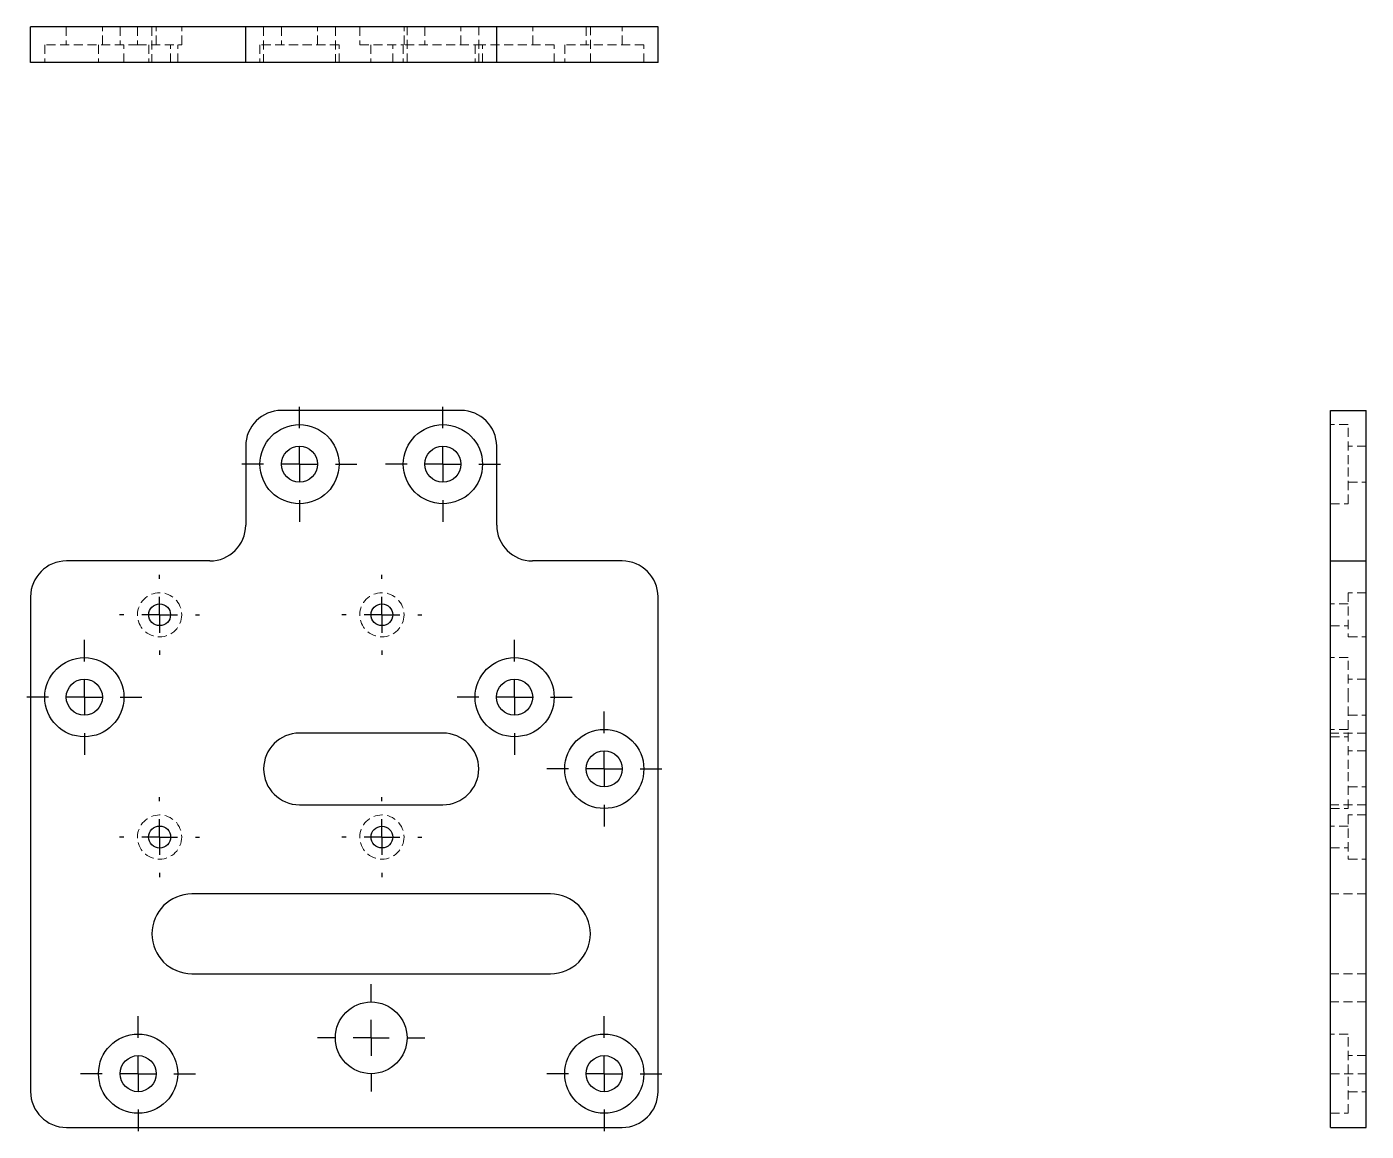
# Model space of a CAD drawing. Header units: millimetres. Extents: x 39 to 226, y 6 to 160.
import ezdxf

# ---------------------------------------------------------------- set-up
doc = ezdxf.new("R2010")
doc.units = ezdxf.units.MM
doc.linetypes.add('HIDDEN', pattern=[1.905, 1.27, -0.635])
doc.layers.add('10', color=7, linetype='Continuous')

# ---------------------------------------------------------------- blocks, each defined once
blk = doc.blocks.new('SW_CENTERMARKSYMBOL_0')
at = {"layer": '10', "color": 0}
for p, q in [((0, 5), (0, 5.575)), ((0, 0), (0, 2.5)), ((-5, 0), (-5.575, 0)), ((0, 0), (-2.5, 0)), ((0, 0), (0, -2.5)), ((0, 0), (2.5, 0)), ((5, 0), (5.575, 0)), ((0, -5), (0, -5.575))]:
    blk.add_line(p, q, dxfattribs=at)
blk = doc.blocks.new('SW_CENTERMARKSYMBOL_1')
at = {"layer": '10', "color": 0}
for p, q in [((0, 5), (0, 5.575)), ((0, 0), (0, 2.5)), ((-5, 0), (-5.575, 0)), ((0, 0), (-2.5, 0)), ((0, 0), (0, -2.5)), ((0, 0), (2.5, 0)), ((5, 0), (5.575, 0)), ((0, -5), (0, -5.575))]:
    blk.add_line(p, q, dxfattribs=at)
blk = doc.blocks.new('SW_CENTERMARKSYMBOL_2')
at = {"layer": '10', "color": 0}
for p, q in [((0, 5), (0, 5.575)), ((0, 0), (0, 2.5)), ((-5, 0), (-5.575, 0)), ((0, 0), (-2.5, 0)), ((0, 0), (0, -2.5)), ((0, 0), (2.5, 0)), ((5, 0), (5.575, 0)), ((0, -5), (0, -5.575))]:
    blk.add_line(p, q, dxfattribs=at)
blk = doc.blocks.new('SW_CENTERMARKSYMBOL_3')
at = {"layer": '10', "color": 0}
for p, q in [((0, 5), (0, 5.575)), ((0, 0), (0, 2.5)), ((-5, 0), (-5.575, 0)), ((0, 0), (-2.5, 0)), ((0, 0), (0, -2.5)), ((0, 0), (2.5, 0)), ((5, 0), (5.575, 0)), ((0, -5), (0, -5.575))]:
    blk.add_line(p, q, dxfattribs=at)
blk = doc.blocks.new('SW_CENTERMARKSYMBOL_4')
at = {"layer": '10', "color": 0}
for p, q in [((0, 5), (0, 8.02)), ((0, 0), (0, 2.5)), ((-5, 0), (-8.02, 0)), ((0, 0), (-2.5, 0)), ((0, 0), (0, -2.5)), ((0, 0), (2.5, 0)), ((5, 0), (8.02, 0)), ((0, -5), (0, -8.02))]:
    blk.add_line(p, q, dxfattribs=at)
blk = doc.blocks.new('SW_CENTERMARKSYMBOL_5')
at = {"layer": '10', "color": 0}
for p, q in [((0, 5), (0, 8.02)), ((0, 0), (0, 2.5)), ((-5, 0), (-8.02, 0)), ((0, 0), (-2.5, 0)), ((0, 0), (0, -2.5)), ((0, 0), (2.5, 0)), ((5, 0), (8.02, 0)), ((0, -5), (0, -8.02))]:
    blk.add_line(p, q, dxfattribs=at)
blk = doc.blocks.new('SW_CENTERMARKSYMBOL_6')
at = {"layer": '10', "color": 0}
for p, q in [((0, 5), (0, 8.02)), ((0, 0), (0, 2.5)), ((-5, 0), (-8.02, 0)), ((0, 0), (-2.5, 0)), ((0, 0), (0, -2.5)), ((0, 0), (2.5, 0)), ((5, 0), (8.02, 0)), ((0, -5), (0, -8.02))]:
    blk.add_line(p, q, dxfattribs=at)
blk = doc.blocks.new('SW_CENTERMARKSYMBOL_7')
at = {"layer": '10', "color": 0}
for p, q in [((0, 5), (0, 8.02)), ((0, 0), (0, 2.5)), ((-5, 0), (-8.02, 0)), ((0, 0), (-2.5, 0)), ((0, 0), (0, -2.5)), ((0, 0), (2.5, 0)), ((5, 0), (8.02, 0)), ((0, -5), (0, -8.02))]:
    blk.add_line(p, q, dxfattribs=at)
blk = doc.blocks.new('SW_CENTERMARKSYMBOL_8')
at = {"layer": '10', "color": 0}
for p, q in [((0, 5), (0, 8.02)), ((0, 0), (0, 2.5)), ((-5, 0), (-8.02, 0)), ((0, 0), (-2.5, 0)), ((0, 0), (0, -2.5)), ((0, 0), (2.5, 0)), ((5, 0), (8.02, 0)), ((0, -5), (0, -8.02))]:
    blk.add_line(p, q, dxfattribs=at)
blk = doc.blocks.new('SW_CENTERMARKSYMBOL_9')
at = {"layer": '10', "color": 0}
for p, q in [((0, 5), (0, 8.02)), ((0, 0), (0, 2.5)), ((-5, 0), (-8.02, 0)), ((0, 0), (-2.5, 0)), ((0, 0), (0, -2.5)), ((0, 0), (2.5, 0)), ((5, 0), (8.02, 0)), ((0, -5), (0, -8.02))]:
    blk.add_line(p, q, dxfattribs=at)
blk = doc.blocks.new('SW_CENTERMARKSYMBOL_10')
at = {"layer": '10', "color": 0}
for p, q in [((0, 5), (0, 8.02)), ((0, 0), (0, 2.5)), ((-5, 0), (-8.02, 0)), ((0, 0), (-2.5, 0)), ((0, 0), (0, -2.5)), ((0, 0), (2.5, 0)), ((5, 0), (8.02, 0)), ((0, -5), (0, -8.02))]:
    blk.add_line(p, q, dxfattribs=at)
blk = doc.blocks.new('SW_CENTERMARKSYMBOL_11')
at = {"layer": '10', "color": 0}
for p, q in [((0, 5), (0, 7.5)), ((0, 0), (0, 2.5)), ((-5, 0), (-7.5, 0)), ((0, 0), (-2.5, 0)), ((0, 0), (0, -2.5)), ((0, 0), (2.5, 0)), ((5, 0), (7.5, 0)), ((0, -5), (0, -7.5))]:
    blk.add_line(p, q, dxfattribs=at)

msp = doc.modelspace()

# ---------------------------------------------------------------- linework, layer by layer
at = {"color": 7, "linetype": 'Continuous', "lineweight": 25}
for p, q in [((39.25, 155.5), (39.25, 160.5)), ((44.25, 160.5), (39.25, 160.5)), ((64.25, 160.5), (44.25, 160.5)), ((69.25, 160.5), (64.25, 160.5)), ((69.25, 155.5), (69.25, 160.5)), ((74.25, 160.5), (69.25, 160.5)), ((99.25, 160.5), (74.25, 160.5)), ((104.25, 160.5), (99.25, 160.5)), ((104.25, 155.5), (104.25, 160.5)), ((109.25, 160.5), (104.25, 160.5)), ((121.75, 160.5), (109.25, 160.5)), ((126.75, 160.5), (121.75, 160.5)), ((126.75, 155.5), (126.75, 160.5)), ((44.25, 155.5), (39.25, 155.5)), ((64.25, 155.5), (44.25, 155.5)), ((69.25, 155.5), (64.25, 155.5)), ((74.25, 155.5), (69.25, 155.5)), ((99.25, 155.5), (74.25, 155.5)), ((104.25, 155.5), (99.25, 155.5)), ((109.25, 155.5), (104.25, 155.5)), ((121.75, 155.5), (109.25, 155.5)), ((126.75, 155.5), (121.75, 155.5)), ((99.25, 107), (74.25, 107)), ((220.5, 107), (225.5, 107)), ((220.5, 102), (220.5, 107)), ((225.5, 102), (225.5, 107)), ((69.25, 102), (69.25, 91)), ((104.25, 91), (104.25, 102)), ((220.5, 91), (220.5, 102)), ((225.5, 91), (225.5, 102)), ((220.5, 86), (220.5, 91)), ((225.5, 86), (225.5, 91)), ((64.25, 86), (44.25, 86)), ((121.75, 86), (109.25, 86)), ((220.5, 81), (220.5, 86)), ((220.5, 86), (225.5, 86)), ((225.5, 81), (225.5, 86)), ((39.25, 81), (39.25, 12)), ((126.75, 12), (126.75, 81)), ((220.5, 12), (220.5, 81)), ((225.5, 12), (225.5, 81)), ((96.75, 62), (76.75, 62)), ((76.75, 52), (96.75, 52)), ((111.75, 39.57), (61.75, 39.57)), ((61.75, 28.43), (111.75, 28.43)), ((220.5, 7), (220.5, 12)), ((225.5, 7), (225.5, 12)), ((44.25, 7), (121.75, 7)), ((220.5, 7), (225.5, 7))]:
    msp.add_line(p, q, dxfattribs=at)
at = {"color": 7, "linetype": 'HIDDEN', "lineweight": 18}
for p, q in [((44.23, 160.5), (44.23, 158)), ((49.27, 158), (49.27, 160.5)), ((51.73, 160.5), (51.73, 158)), ((54.17, 160.5), (54.17, 158)), ((56.18, 160.5), (56.18, 155.5)), ((56.77, 158), (56.77, 160.5)), ((60.33, 158), (60.33, 160.5)), ((71.75, 160.5), (71.75, 155.5)), ((74.23, 160.5), (74.23, 158)), ((79.27, 158), (79.27, 160.5)), ((81.75, 160.5), (81.75, 155.5)), ((85.17, 160.5), (85.17, 158)), ((91.33, 158), (91.33, 160.5)), ((91.75, 155.5), (91.75, 160.5)), ((94.23, 160.5), (94.23, 158)), ((99.27, 158), (99.27, 160.5)), ((101.75, 155.5), (101.75, 160.5)), ((104.23, 160.5), (104.23, 158)), ((109.27, 158), (109.27, 160.5)), ((116.73, 160.5), (116.73, 158)), ((117.32, 155.5), (117.32, 160.5)), ((121.77, 158), (121.77, 160.5)), ((52.27, 158), (41.23, 158)), ((41.23, 158), (41.23, 155.5)), ((48.73, 158), (48.73, 155.5)), ((54.17, 158), (52.27, 158)), ((52.27, 155.5), (52.27, 158)), ((54.17, 158), (60.33, 158)), ((55.73, 158), (55.73, 155.5)), ((58.77, 155.5), (58.77, 158)), ((59.77, 155.5), (59.77, 158)), ((82.27, 158), (71.23, 158)), ((71.23, 158), (71.23, 155.5)), ((82.27, 155.5), (82.27, 158)), ((85.17, 158), (91.23, 158)), ((86.72, 158), (86.72, 155.5)), ((89.78, 155.5), (89.78, 158)), ((102.27, 158), (91.23, 158)), ((91.23, 158), (91.23, 155.5)), ((101.23, 158), (101.23, 155.5)), ((112.27, 158), (102.27, 158)), ((102.27, 155.5), (102.27, 158)), ((112.27, 155.5), (112.27, 158)), ((124.77, 158), (113.73, 158)), ((113.73, 158), (113.73, 155.5)), ((124.77, 155.5), (124.77, 158)), ((223, 105.02), (220.5, 105.02)), ((223, 99.5), (223, 105.02)), ((225.5, 102.02), (223, 102.02)), ((223, 93.98), (223, 99.5)), ((223, 96.98), (225.5, 96.98)), ((220.5, 93.98), (223, 93.98)), ((223, 81.58), (223, 75.42)), ((225.5, 81.58), (223, 81.58)), ((223, 80.03), (220.5, 80.03)), ((220.5, 76.97), (223, 76.97)), ((223, 75.42), (225.5, 75.42)), ((223, 72.52), (220.5, 72.52)), ((223, 67), (223, 72.52)), ((225.5, 69.52), (223, 69.52)), ((223, 62.52), (223, 67)), ((223, 64.48), (225.5, 64.48)), ((223, 62.52), (220.5, 62.52)), ((225.5, 62), (220.5, 62)), ((223, 57), (223, 62.52)), ((220.5, 61.48), (223, 61.48)), ((225.5, 59.52), (223, 59.52)), ((223, 51.48), (223, 57)), ((223, 54.48), (225.5, 54.48)), ((225.5, 52), (220.5, 52)), ((220.5, 51.48), (223, 51.48)), ((223, 50.58), (223, 44.42)), ((225.5, 50.58), (223, 50.58)), ((223, 49.02), (220.5, 49.02)), ((220.5, 45.98), (223, 45.98)), ((223, 44.42), (225.5, 44.42)), ((225.5, 39.57), (220.5, 39.57)), ((225.5, 28.43), (220.5, 28.43)), ((225.5, 24.5), (220.5, 24.5)), ((223, 20.02), (220.5, 20.02)), ((223, 14.5), (223, 20.02)), ((225.5, 17.02), (223, 17.02)), ((220.5, 14.5), (225.5, 14.5)), ((223, 8.98), (223, 14.5)), ((223, 11.98), (225.5, 11.98)), ((220.5, 8.98), (223, 8.98))]:
    msp.add_line(p, q, dxfattribs=at)
at = {"color": 7, "linetype": 'Continuous', "lineweight": 25}
for centre, radius in [((76.75, 99.5), 5.52), ((96.75, 99.5), 5.52), ((76.75, 99.5), 2.52), ((96.75, 99.5), 2.52), ((57.25, 78.5), 1.52), ((88.25, 78.5), 1.52), ((46.75, 67), 5.52), ((106.75, 67), 5.52), ((46.75, 67), 2.52), ((106.75, 67), 2.52), ((119.25, 57), 5.52), ((119.25, 57), 2.52), ((57.25, 47.5), 1.53), ((88.25, 47.5), 1.52), ((86.75, 19.5), 5), ((54.25, 14.5), 5.52), ((119.25, 14.5), 5.52), ((54.25, 14.5), 2.52), ((119.25, 14.5), 2.52)]:
    msp.add_circle(centre, radius, dxfattribs=at)
at = {"color": 7, "linetype": 'HIDDEN', "lineweight": 18}
for centre in [(57.25, 78.5), (88.25, 78.5), (57.25, 47.5), (88.25, 47.5)]:
    msp.add_circle(centre, 3.08, dxfattribs=at)
at = {"color": 7, "linetype": 'Continuous', "lineweight": 25}
for centre, radius, start, end in [((74.25, 102), 5, 90, 180), ((99.25, 102), 5, 0, 90), ((64.25, 91), 5, 270, 0), ((109.25, 91), 5, 180, 270), ((44.25, 81), 5, 90, 180), ((121.75, 81), 5, 0, 90), ((76.75, 57), 5, 90, 270), ((96.75, 57), 5, 270, 90), ((61.75, 34), 5.57, 90, 270), ((111.75, 34), 5.57, 270, 90), ((44.25, 12), 5, 180, 270), ((121.75, 12), 5, 270, 0)]:
    msp.add_arc(centre, radius, start, end, dxfattribs=at)

# ---------------------------------------------------------------- block references
at = {"layer": '10'}
for name, p in [('SW_CENTERMARKSYMBOL_8', (76.75, 99.5)), ('SW_CENTERMARKSYMBOL_4', (96.75, 99.5)), ('SW_CENTERMARKSYMBOL_0', (57.25, 78.5)), ('SW_CENTERMARKSYMBOL_3', (88.25, 78.5)), ('SW_CENTERMARKSYMBOL_10', (46.75, 67)), ('SW_CENTERMARKSYMBOL_5', (106.75, 67)), ('SW_CENTERMARKSYMBOL_9', (119.25, 57)), ('SW_CENTERMARKSYMBOL_2', (57.25, 47.5)), ('SW_CENTERMARKSYMBOL_1', (88.25, 47.5)), ('SW_CENTERMARKSYMBOL_11', (86.75, 19.5)), ('SW_CENTERMARKSYMBOL_7', (54.25, 14.5)), ('SW_CENTERMARKSYMBOL_6', (119.25, 14.5))]:
    msp.add_blockref(name, p, dxfattribs=at)

doc.saveas('drawing.dxf')
